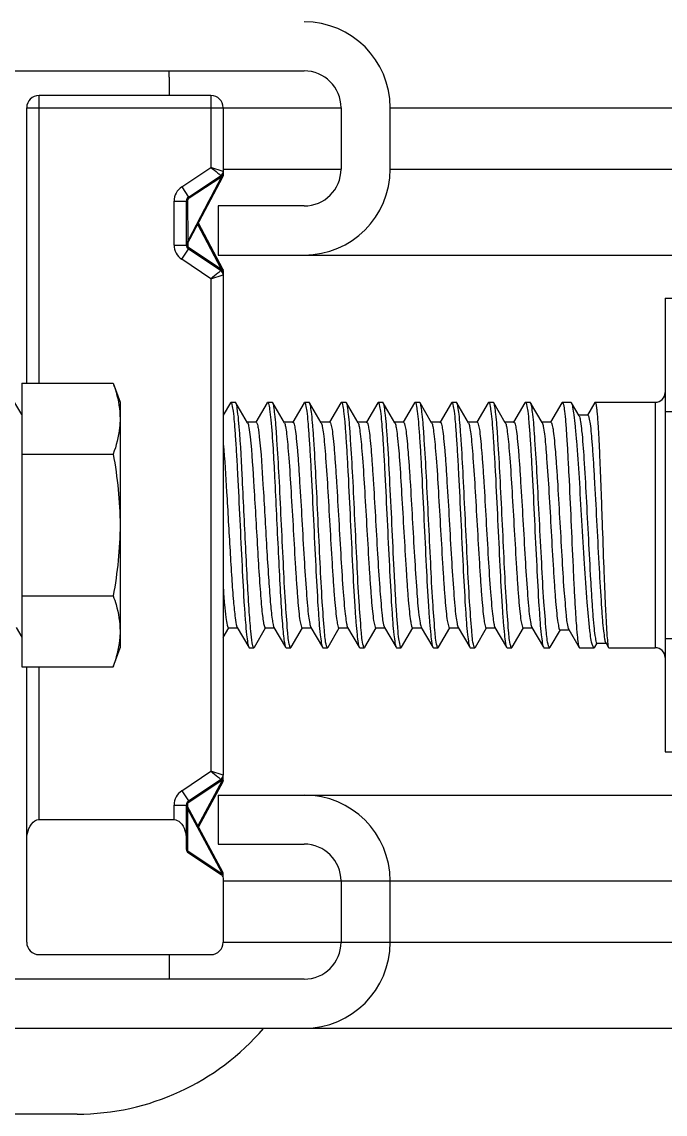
# Model space of a CAD drawing. Extents: x 1247970 to 1725648, y 860327 to 1277876.
# Drawn here: x 1318492.2 to 1318625.5, y 1196348.7 to 1196575.2 of the extents above; entities that cross this region are included whole.
import ezdxf

# ---------------------------------------------------------------- set-up
doc = ezdxf.new("R2010")
doc.units = 0
doc.header["$LTSCALE"] = 1000
doc.header["$MEASUREMENT"] = 0
doc.layers.get('0').update_dxf_attribs({"color": 254})
doc.layers.add('TK', color=4, linetype='Continuous')

# ---------------------------------------------------------------- blocks, each defined once
blk = doc.blocks.new('A$C7BF01818')
at = {"linetype": 'Continuous'}
for p, q in [((-2286.06, 3075.53), (-2112.99, 3075.53)), ((-2140.99, 3074.25), (-2140.99, 3070.44)), ((-2167.97, 3010.74), (-2167.97, 3070.44)), ((-2132.34, 3070.44), (-2167.97, 3070.44)), ((-2132.34, 3070.44), (-2132.34, 3055.51)), ((-2170.51, 3010.74), (-2170.51, 3067.89)), ((-2170.51, 3067.89), (-2129.79, 3067.89)), ((-2129.79, 3067.89), (-2129.79, 3053.89)), ((-2129.79, 3067.89), (-2105.36, 3067.89)), ((-2105.36, 3067.89), (-2105.36, 3055.16)), ((-2095.18, 3055.16), (-2095.18, 3067.89)), ((-2095.18, 3067.89), (1692.03, 3067.89)), ((-2138.39, 3051.48), (-2132.34, 3055.51)), ((-2137.25, 3039.58), (-2129.88, 3053.53)), ((-2136.97, 3049.36), (-2130.24, 3053.84)), ((-2130.14, 3053.56), (-2132.35, 3049.36)), ((-2129.79, 3054.69), (-2132.34, 3055.51)), ((-2130.14, 3053.56), (-2130.28, 3053.45)), ((-2130.19, 3053.71), (-2130.11, 3053.57)), ((-2130.11, 3053.6), (-2130.14, 3053.56)), ((-2130.08, 3053.64), (-2130.11, 3053.6)), ((-2129.93, 3053.7), (-2130.09, 3053.65)), ((-2130.09, 3053.65), (-2130.03, 3053.61)), ((-2130.03, 3053.78), (-2130.08, 3053.64)), ((-2130.03, 3053.61), (-2129.88, 3053.53)), ((-2129.86, 3054.29), (-2130.01, 3053.86)), ((-2129.88, 3053.53), (-2129.8, 3053.77)), ((-2129.79, 3055.16), (-2105.36, 3055.16)), ((-2095.18, 3055.16), (1692.03, 3055.16)), ((-2138.39, 3051.48), (-2136.97, 3049.36)), ((-2130.28, 3053.45), (-2136.82, 3049.12)), ((-2136.82, 3049.12), (-2137.04, 3048.97)), ((-2132.35, 3049.36), (-2132.77, 3048.56)), ((-2139.97, 3039.42), (-2139.97, 3048.51)), ((-2139.97, 3048.51), (-2137.43, 3048.51)), ((-2137.43, 3039.42), (-2137.43, 3048.51)), ((-2137.16, 3048.76), (-2137.14, 3040.25)), ((-2132.77, 3048.56), (-2137.14, 3040.25)), ((-2130.81, 3047.53), (-2130.81, 3037.35)), ((-2112.99, 3047.53), (-2130.81, 3047.53)), ((-2132.34, 3038.54), (-2135.07, 3043.71)), ((-2129.88, 3034.41), (-2134.93, 3043.97)), ((-2137.2, 3040.01), (-2137.24, 3039.82)), ((-2137.14, 3040.25), (-2137.2, 3040.01)), ((-2139.97, 3039.42), (-2137.43, 3039.42)), ((-2138.39, 3036.46), (-2136.97, 3038.57)), ((-2137.34, 3039.26), (-2137.29, 3039.24)), ((-2137.33, 3039.66), (-2137.24, 3039.69)), ((-2137.29, 3039.24), (-2137.12, 3039.22)), ((-2137.24, 3039.82), (-2137.26, 3039.74)), ((-2137.12, 3039.82), (-2137.12, 3039.18)), ((-2137.04, 3038.79), (-2136.97, 3038.94)), ((-2137.01, 3038.96), (-2130.28, 3034.48)), ((-2130.24, 3034.09), (-2136.97, 3038.57)), ((-2130.14, 3034.37), (-2132.34, 3038.54)), ((-2132.34, 3032.42), (-2138.39, 3036.46)), ((-2130.81, 3037.35), (1727.67, 3037.35)), ((-2132.34, 3032.42), (-2129.79, 3033.24)), ((-2130.31, 3034.3), (-2130.24, 3034.46)), ((-2130.28, 3034.48), (-2130.14, 3034.37)), ((-2130.16, 3034.03), (-2130.21, 3034.09)), ((-2130.19, 3034.22), (-2130.1, 3034.36)), ((-2130.14, 3034.37), (-2130.08, 3034.31)), ((-2130.14, 3034.17), (-2130.05, 3034.29)), ((-2130.12, 3034.15), (-2130.03, 3034.27)), ((-2129.88, 3034.41), (-2130.08, 3034.31)), ((-2130.08, 3034.31), (-2130.06, 3034.29)), ((-2130.02, 3034.24), (-2130.07, 3034.25)), ((-2129.96, 3034.23), (-2130.02, 3034.24)), ((-2129.92, 3034.22), (-2129.96, 3034.23)), ((-2129.89, 3034.21), (-2129.92, 3034.22)), ((-2129.92, 3034), (-2129.83, 3033.65)), ((-2129.88, 3034.41), (-2129.8, 3034.18)), ((-2129.83, 3033.65), (-2129.79, 3033.24)), ((-2129.79, 3034.06), (-2129.79, 2929.47)), ((-2132.34, 3032.42), (-2132.34, 2930.29)), ((-2038.16, 3028.38), (-2038.16, 2934.33)), ((-2038.16, 3028.38), (-2007.88, 3028.38)), ((-2171.53, 3010.74), (-2171.53, 2951.97)), ((-2171.53, 3010.74), (-2152.6, 3010.74)), ((-2152.6, 3010.74), (-2151.17, 3006.81)), ((-2171.53, 3004.26), (-2172.96, 3006.72)), ((-2151.17, 3006.81), (-2151.17, 2955.9)), ((-2128.3, 3006.72), (-2129.79, 3004.16)), ((-2128.3, 3006.72), (-2128.2, 3006.81)), ((-2128.2, 3006.81), (-2127.25, 3006.81)), ((-2128.2, 3006.81), (-2127.25, 3006.81)), ((-2127.15, 3006.72), (-2127.25, 3006.81)), ((-2124.75, 3002.58), (-2127.15, 3006.72)), ((-2120.67, 3006.72), (-2123.02, 3002.68)), ((-2120.67, 3006.72), (-2120.57, 3006.81)), ((-2120.57, 3006.81), (-2119.61, 3006.81)), ((-2120.57, 3006.81), (-2119.61, 3006.81)), ((-2119.51, 3006.72), (-2119.61, 3006.81)), ((-2117.11, 3002.58), (-2119.51, 3006.72)), ((-2113.03, 3006.72), (-2115.38, 3002.68)), ((-2113.03, 3006.72), (-2112.93, 3006.81)), ((-2112.93, 3006.81), (-2111.97, 3006.81)), ((-2112.93, 3006.81), (-2111.97, 3006.81)), ((-2111.87, 3006.72), (-2111.97, 3006.81)), ((-2109.47, 3002.58), (-2111.87, 3006.72)), ((-2105.4, 3006.72), (-2107.74, 3002.68)), ((-2105.4, 3006.72), (-2105.3, 3006.81)), ((-2105.3, 3006.81), (-2104.34, 3006.81)), ((-2105.3, 3006.81), (-2104.34, 3006.81)), ((-2104.24, 3006.72), (-2104.34, 3006.81)), ((-2101.84, 3002.58), (-2104.24, 3006.72)), ((-2097.76, 3006.72), (-2100.11, 3002.68)), ((-2097.76, 3006.72), (-2097.66, 3006.81)), ((-2097.66, 3006.81), (-2096.7, 3006.81)), ((-2097.66, 3006.81), (-2096.7, 3006.81)), ((-2096.6, 3006.72), (-2096.7, 3006.81)), ((-2094.2, 3002.58), (-2096.6, 3006.72)), ((-2090.12, 3006.72), (-2092.47, 3002.68)), ((-2090.12, 3006.72), (-2090.09, 3006.77)), ((-2090.09, 3006.77), (-2090.02, 3006.81)), ((-2090.02, 3006.81), (-2089.07, 3006.81)), ((-2090.02, 3006.81), (-2089.07, 3006.81)), ((-2088.97, 3006.72), (-2089.07, 3006.81)), ((-2086.57, 3002.58), (-2088.97, 3006.72)), ((-2082.49, 3006.72), (-2084.84, 3002.68)), ((-2082.49, 3006.72), (-2082.39, 3006.81)), ((-2082.39, 3006.81), (-2081.43, 3006.81)), ((-2082.39, 3006.81), (-2081.43, 3006.81)), ((-2081.33, 3006.72), (-2081.43, 3006.81)), ((-2078.93, 3002.58), (-2081.33, 3006.72)), ((-2074.85, 3006.72), (-2077.2, 3002.68)), ((-2074.85, 3006.72), (-2074.75, 3006.81)), ((-2074.75, 3006.81), (-2073.8, 3006.81)), ((-2074.75, 3006.81), (-2073.8, 3006.81)), ((-2073.7, 3006.72), (-2073.8, 3006.81)), ((-2071.3, 3002.58), (-2073.7, 3006.72)), ((-2067.22, 3006.72), (-2069.57, 3002.68)), ((-2067.22, 3006.72), (-2067.12, 3006.81)), ((-2067.12, 3006.81), (-2066.15, 3006.81)), ((-2067.12, 3006.81), (-2066.15, 3006.81)), ((-2066.05, 3006.72), (-2066.15, 3006.81)), ((-2063.66, 3002.59), (-2066.05, 3006.72)), ((-2059.59, 3006.72), (-2061.93, 3002.7)), ((-2059.59, 3006.72), (-2059.49, 3006.81)), ((-2059.49, 3006.81), (-2057.7, 3006.81)), ((-2059.49, 3006.81), (-2057.7, 3006.81)), ((-2057.55, 3006.68), (-2057.7, 3006.81)), ((-2056.01, 3004.03), (-2057.55, 3006.68)), ((-2052.74, 3006.75), (-2054.26, 3004.15)), ((-2052.74, 3006.75), (-2052.68, 3006.81)), ((-2052.68, 3006.81), (-2040.2, 3006.81)), ((-2052.68, 3006.81), (-2040.2, 3006.81)), ((-2040.2, 3006.81), (-2040.2, 2955.9)), ((-2054.21, 3004.12), (-2056.07, 3004.12)), ((-2056.01, 3004.03), (-2055.94, 3003.87)), ((-2054.26, 3004.15), (-2054.27, 3004.12)), ((-2038.16, 3004.87), (-2007.88, 3004.87)), ((-2122.96, 3002.68), (-2124.81, 3002.68)), ((-2115.32, 3002.68), (-2117.17, 3002.68)), ((-2107.69, 3002.68), (-2109.53, 3002.68)), ((-2100.05, 3002.68), (-2101.9, 3002.68)), ((-2092.41, 3002.68), (-2094.26, 3002.68)), ((-2094.2, 3002.58), (-2094.16, 3002.48)), ((-2084.78, 3002.68), (-2086.63, 3002.68)), ((-2077.14, 3002.68), (-2078.99, 3002.68)), ((-2069.51, 3002.68), (-2071.36, 3002.68)), ((-2061.87, 3002.7), (-2063.72, 3002.7)), ((-2171.53, 2996.05), (-2152.6, 2996.05)), ((-2171.53, 2966.66), (-2152.6, 2966.66)), ((-2172.71, 2960.13), (-2171.53, 2958.11)), ((-2129.79, 2958.01), (-2128.62, 2960.03)), ((-2128.68, 2960.03), (-2126.83, 2960.03)), ((-2126.96, 2960.27), (-2126.89, 2960.13)), ((-2126.89, 2960.13), (-2124.48, 2955.99)), ((-2123.33, 2955.99), (-2120.99, 2960.03)), ((-2121.05, 2960.03), (-2119.2, 2960.03)), ((-2119.26, 2960.13), (-2116.85, 2955.99)), ((-2115.69, 2955.99), (-2113.35, 2960.03)), ((-2113.41, 2960.03), (-2111.56, 2960.03)), ((-2111.62, 2960.13), (-2109.21, 2955.99)), ((-2108.06, 2955.99), (-2105.72, 2960.03)), ((-2105.78, 2960.03), (-2103.93, 2960.03)), ((-2103.99, 2960.13), (-2101.58, 2955.99)), ((-2100.42, 2955.99), (-2098.08, 2960.03)), ((-2098.14, 2960.03), (-2096.29, 2960.03)), ((-2096.44, 2960.34), (-2096.35, 2960.13)), ((-2096.35, 2960.13), (-2093.94, 2955.99)), ((-2092.79, 2955.99), (-2090.45, 2960.03)), ((-2090.51, 2960.03), (-2088.66, 2960.03)), ((-2088.75, 2960.2), (-2088.72, 2960.13)), ((-2088.72, 2960.13), (-2086.31, 2955.99)), ((-2085.15, 2955.99), (-2082.81, 2960.03)), ((-2082.87, 2960.03), (-2081.02, 2960.03)), ((-2081.08, 2960.13), (-2078.67, 2955.99)), ((-2077.51, 2955.99), (-2075.17, 2960.03)), ((-2075.23, 2960.03), (-2073.38, 2960.03)), ((-2073.44, 2960.13), (-2071.04, 2955.99)), ((-2069.88, 2955.99), (-2067.54, 2960.03)), ((-2067.6, 2960.03), (-2065.75, 2960.03)), ((-2065.81, 2960.13), (-2063.4, 2955.99)), ((-2061.98, 2956.01), (-2059.89, 2959.6)), ((-2059.95, 2959.6), (-2058.1, 2959.6)), ((-2058.24, 2959.9), (-2058.16, 2959.71)), ((-2058.16, 2959.71), (-2055.99, 2955.97)), ((-2052.72, 2956.05), (-2052.24, 2956.88)), ((-2052.29, 2956.88), (-2050.44, 2956.88)), ((-2050.49, 2956.97), (-2049.89, 2955.94)), ((-2038.16, 2957.84), (-2007.88, 2957.84)), ((-2152.6, 2951.97), (-2151.17, 2955.9)), ((-2124.48, 2955.99), (-2124.38, 2955.9)), ((-2124.38, 2955.9), (-2123.43, 2955.9)), ((-2124.38, 2955.9), (-2123.43, 2955.9)), ((-2123.33, 2955.99), (-2123.43, 2955.9)), ((-2116.85, 2955.99), (-2116.75, 2955.9)), ((-2116.75, 2955.9), (-2115.79, 2955.9)), ((-2116.75, 2955.9), (-2115.79, 2955.9)), ((-2115.69, 2955.99), (-2115.79, 2955.9)), ((-2109.21, 2955.99), (-2109.11, 2955.9)), ((-2109.11, 2955.9), (-2108.16, 2955.9)), ((-2109.11, 2955.9), (-2108.16, 2955.9)), ((-2108.06, 2955.99), (-2108.16, 2955.9)), ((-2101.58, 2955.99), (-2101.48, 2955.9)), ((-2101.48, 2955.9), (-2100.52, 2955.9)), ((-2101.48, 2955.9), (-2100.52, 2955.9)), ((-2100.42, 2955.99), (-2100.52, 2955.9)), ((-2093.94, 2955.99), (-2093.84, 2955.9)), ((-2093.84, 2955.9), (-2092.89, 2955.9)), ((-2092.79, 2955.99), (-2092.89, 2955.9)), ((-2086.31, 2955.99), (-2086.21, 2955.9)), ((-2086.21, 2955.9), (-2085.25, 2955.9)), ((-2086.21, 2955.9), (-2085.25, 2955.9)), ((-2085.15, 2955.99), (-2085.25, 2955.9)), ((-2078.67, 2955.99), (-2078.57, 2955.9)), ((-2078.57, 2955.9), (-2077.61, 2955.9)), ((-2078.57, 2955.9), (-2077.61, 2955.9)), ((-2077.51, 2955.99), (-2077.61, 2955.9)), ((-2071.04, 2955.99), (-2070.94, 2955.9)), ((-2070.94, 2955.9), (-2069.98, 2955.9)), ((-2070.94, 2955.9), (-2069.98, 2955.9)), ((-2069.88, 2955.99), (-2069.98, 2955.9)), ((-2063.4, 2955.99), (-2063.3, 2955.9)), ((-2063.3, 2955.9), (-2062.1, 2955.9)), ((-2063.3, 2955.9), (-2062.1, 2955.9)), ((-2061.98, 2956.01), (-2062.1, 2955.9)), ((-2055.99, 2955.97), (-2055.91, 2955.9)), ((-2055.91, 2955.9), (-2052.9, 2955.9)), ((-2055.91, 2955.9), (-2052.9, 2955.9)), ((-2052.72, 2956.05), (-2052.9, 2955.9)), ((-2049.89, 2955.94), (-2049.85, 2955.9)), ((-2049.85, 2955.9), (-2040.2, 2955.9)), ((-2049.85, 2955.9), (-2040.2, 2955.9)), ((-2171.53, 2951.97), (-2152.6, 2951.97)), ((-2170.51, 2894.82), (-2170.51, 2951.97)), ((-2167.97, 2920.27), (-2167.97, 2951.97)), ((-2038.16, 2934.33), (-2007.88, 2934.33)), ((-2138.39, 2926.25), (-2132.34, 2930.29)), ((-2129.79, 2929.47), (-2132.34, 2930.29)), ((-2129.79, 2928.46), (-2129.79, 2929.46)), ((-2130.08, 2928.39), (-2137.03, 2923.76)), ((-2136.97, 2924.14), (-2130.24, 2928.62)), ((-2130.08, 2928.21), (-2135.02, 2918.98)), ((-2129.88, 2928.1), (-2134.9, 2918.74)), ((-2130.08, 2928.39), (-2130.08, 2928.21)), ((-2130.08, 2928.21), (-2129.88, 2928.1)), ((-2129.96, 2928.27), (-2130.07, 2928.25)), ((-2129.92, 2928.28), (-2129.96, 2928.27)), ((-2138.39, 2926.25), (-2136.97, 2924.14)), ((-2130.81, 2925.36), (-2130.81, 2915.18)), ((-2130.81, 2925.36), (1727.67, 2925.36)), ((-2139.97, 2920.27), (-2139.97, 2923.29)), ((-2139.97, 2923.29), (-2137.43, 2923.29)), ((-2137.43, 2914.2), (-2137.43, 2923.29)), ((-2137.14, 2923.54), (-2137.34, 2923.45)), ((-2137.24, 2922.89), (-2137.26, 2922.97)), ((-2129.88, 2909.38), (-2137.24, 2923.12)), ((-2137.19, 2922.69), (-2137.24, 2922.89)), ((-2137.14, 2922.45), (-2137.19, 2922.69)), ((-2137.14, 2922.93), (-2137.14, 2923.54)), ((-2137.14, 2913.94), (-2137.14, 2922.45)), ((-2130.08, 2909.28), (-2137.14, 2922.45)), ((-2167.97, 2920.27), (-2139.97, 2920.27)), ((-2137.03, 2913.73), (-2130.08, 2909.1)), ((-2136.97, 2913.35), (-2130.24, 2908.86)), ((-2130.81, 2915.18), (-2112.99, 2915.18)), ((-2129.88, 2909.38), (-2130.08, 2909.28)), ((-2130.08, 2909.28), (-2130.08, 2909.1)), ((-2129.96, 2909.22), (-2130.07, 2909.23)), ((-2129.92, 2909.21), (-2129.96, 2909.22)), ((-2129.79, 2908.3), (-2129.79, 2909.02)), ((-2129.79, 2908.12), (-2129.79, 2894.82)), ((-2129.79, 2907.54), (1692.03, 2907.54)), ((-2105.36, 2907.54), (-2105.36, 2894.82)), ((-2095.18, 2894.82), (-2095.18, 2907.54)), ((-2129.79, 2894.82), (1692.03, 2894.82)), ((-2167.97, 2892.27), (-2132.34, 2892.27)), ((-2140.99, 2892.27), (-2140.99, 2887.18)), ((-2112.99, 2887.18), (-2286.06, 2887.18)), ((-2286.06, 2877), (1882.92, 2877)), ((-2160.08, 2859.19), (-2374.08, 2859.19))]:
    blk.add_line(p, q, dxfattribs=at)
for points in [[(-2137.04, 3048.97), (-2137.07, 3048.95), (-2137.09, 3048.93), (-2137.11, 3048.91), (-2137.13, 3048.88), (-2137.14, 3048.84), (-2137.15, 3048.8), (-2137.16, 3048.76)], [(-2137.12, 3039.18), (-2137.12, 3039.15), (-2137.11, 3039.11), (-2137.1, 3039.08), (-2137.09, 3039.05), (-2137.07, 3039.02), (-2137.04, 3038.99), (-2137.01, 3038.96)], [(-2137.14, 2923.54), (-2137.14, 2923.57), (-2137.13, 2923.6), (-2137.13, 2923.63), (-2137.11, 2923.65), (-2137.1, 2923.68), (-2137.08, 2923.71), (-2137.06, 2923.73), (-2137.03, 2923.76)], [(-2137.03, 2913.73), (-2137.05, 2913.75), (-2137.07, 2913.77), (-2137.09, 2913.79), (-2137.1, 2913.81), (-2137.12, 2913.84), (-2137.13, 2913.87), (-2137.14, 2913.9), (-2137.14, 2913.94)]]:
    blk.add_lwpolyline(points, dxfattribs=at)
for centre, radius, start, end in [((-2112.99, 3067.89), 17.82, 0, 90), ((-2191.89, 3074.25), 50.9, 0, 1.4512), ((-2112.99, 3067.89), 7.64, 0, 90), ((-2167.97, 3067.89), 2.55, 90, 180), ((-2132.34, 3067.89), 2.55, 0, 90), ((-2130.81, 3054.69), 1.02, 303.6901, 0), ((-2108.3, 3047.21), 22.7, 162.9798, 163.1822), ((-2130.55, 3053.89), 0.755, 350.5445, 359.9316), ((-2112.99, 3055.16), 17.82, 270, 0), ((-2112.99, 3055.16), 7.64, 270, 0), ((-2136.41, 3048.51), 3.56, 123.6901, 180), ((-2136.41, 3048.51), 1.02, 123.6901, 180), ((-2136.57, 3048.71), 0.764, 136.3858, 175.1019), ((-2136.41, 3039.42), 3.56, 180, 236.3099), ((-2136.41, 3039.42), 1.02, 180, 236.3099), ((-2136.57, 3039.22), 0.764, 152.1663, 230.2379), ((-2130.81, 3033.24), 1.02, 0, 56.3099), ((-2131.28, 3033.53), 1.44, 28.005, 32.0404), ((-2131.4, 3033.46), 1.57, 24.7071, 28.0118), ((-2131.56, 3033.39), 1.75, 20.3577, 24.6838), ((-2130.55, 3034.05), 0.755, 0.0682, 9.4738), ((-2040.2, 3008.84), 2.04, 270, 0), ((-2040.2, 2953.87), 2.04, 0, 90), ((-2130.81, 2929.47), 1.02, 303.6901, 0), ((-2130.11, 2929.15), 0.899, 271.6961, 272.8199), ((-2130.55, 2928.46), 0.764, 331.8161, 0), ((-2136.41, 2923.29), 3.56, 123.6901, 180), ((-2112.99, 2907.54), 17.82, 0, 90), ((-2136.41, 2923.29), 1.02, 123.6901, 180), ((-2136.57, 2923.48), 0.764, 129.7814, 208.1839), ((-2136.41, 2914.2), 1.02, 180, 236.3099), ((-2136.57, 2914), 0.764, 184.2888, 207.2678), ((-2112.99, 2907.54), 7.64, 0, 90), ((-2130.81, 2908.02), 1.02, 35.4223, 56.3099), ((-2130.11, 2908.33), 0.899, 87.1829, 88.3102), ((-2130.55, 2909.02), 0.764, 0, 28.1839), ((-2167.97, 2894.82), 2.55, 180, 270), ((-2132.34, 2894.82), 2.55, 270, 0), ((-2112.99, 2894.82), 17.82, 270, 0), ((-2112.99, 2894.82), 7.64, 270, 0), ((-2160.08, 2910.09), 50.9, 270, 319.4173)]:
    blk.add_arc(centre, radius, start, end, dxfattribs=at)
for points, knots in [([(-2132.34, 3055.51), (-2131.85, 3055.12), (-2131.14, 3054.59), (-2130.47, 3053.99), (-2130.24, 3053.84)], [0, 0, 0, 0, 0.698346, 1, 1, 1, 1]), ([(-2130.31, 3053.77), (-2130.34, 3053.71), (-2130.31, 3053.59), (-2130.26, 3053.51), (-2130.24, 3053.48)], [0, 0, 0, 0, 0.629711, 1, 1, 1, 1]), ([(-2130.16, 3053.9), (-2130.18, 3053.89), (-2130.23, 3053.83), (-2130.21, 3053.75), (-2130.19, 3053.71)], [0, 0, 0, 0, 0.394746, 1, 1, 1, 1]), ([(-2129.79, 3053.89), (-2129.79, 3053.85), (-2129.82, 3053.77), (-2129.89, 3053.72), (-2129.93, 3053.7)], [0, 0, 0, 0, 0.453195, 1, 1, 1, 1]), ([(-2136.97, 3049.36), (-2137.04, 3049.31), (-2137.1, 3049.15), (-2137.03, 3049.04), (-2137, 3048.99)], [0, 0, 0, 0, 0.599904, 1, 1, 1, 1]), ([(-2137.43, 3048.51), (-2137.43, 3048.58), (-2137.32, 3048.71), (-2137.2, 3048.71), (-2137.15, 3048.72)], [0, 0, 0, 0, 0.589218, 1, 1, 1, 1]), ([(-2137.43, 3040), (-2137.43, 3040.02), (-2137.42, 3040.15), (-2137.24, 3040.2), (-2137.13, 3040.21)], [0, 0, 0, 0, 0.176438, 1, 1, 1, 1]), ([(-2137.26, 3039.74), (-2137.27, 3039.7), (-2137.29, 3039.66), (-2137.24, 3039.58), (-2137.25, 3039.58)], [0, 0, 0, 0, 0.74615, 1, 1, 1, 1]), ([(-2136.97, 3038.57), (-2137, 3038.59), (-2137.06, 3038.65), (-2137.06, 3038.74), (-2137.04, 3038.79)], [0, 0, 0, 0, 0.416551, 1, 1, 1, 1]), ([(-2130.24, 3034.09), (-2130.47, 3033.94), (-2131.14, 3033.34), (-2131.85, 3032.81), (-2132.34, 3032.42)], [0, 0, 0, 0, 0.301655, 1, 1, 1, 1]), ([(-2130.31, 3034.16), (-2130.32, 3034.18), (-2130.33, 3034.23), (-2130.32, 3034.28), (-2130.31, 3034.3)], [0, 0, 0, 0, 0.428491, 1, 1, 1, 1]), ([(-2130.21, 3034.09), (-2130.21, 3034.11), (-2130.22, 3034.15), (-2130.2, 3034.2), (-2130.19, 3034.22)], [0, 0, 0, 0, 0.414254, 1, 1, 1, 1]), ([(-2130.12, 3033.99), (-2130.14, 3034.01), (-2130.18, 3034.07), (-2130.16, 3034.13), (-2130.14, 3034.17)], [0, 0, 0, 0, 0.385939, 1, 1, 1, 1]), ([(-2130.1, 3033.97), (-2130.12, 3033.99), (-2130.16, 3034.05), (-2130.14, 3034.12), (-2130.12, 3034.15)], [0, 0, 0, 0, 0.398247, 1, 1, 1, 1]), ([(-2129.79, 3034.06), (-2129.79, 3034.08), (-2129.8, 3034.15), (-2129.86, 3034.2), (-2129.89, 3034.21)], [0, 0, 0, 0, 0.437421, 1, 1, 1, 1]), ([(-2152.6, 3010.74), (-2152.38, 3010.14), (-2151.6, 3007.77), (-2151.17, 3005.26), (-2151.17, 3003.4)], [0, 0, 0, 0, 0.255699, 1, 1, 1, 1]), ([(-2128.2, 3006.81), (-2128.03, 3006.81), (-2127.92, 3005.9), (-2127.67, 3004.79), (-2127.48, 3002.43), (-2127.25, 2999.51), (-2127.03, 2995.85), (-2126.71, 2990.09), (-2126.34, 2982.35), (-2125.91, 2973.25), (-2125.54, 2966.17), (-2125.2, 2961.43), (-2125, 2958.86), (-2124.76, 2957.15), (-2124.63, 2956.25), (-2124.48, 2955.99)], [0, 0, 0, 0, 0.010168, 0.037491, 0.081536, 0.140789, 0.213129, 0.295937, 0.480652, 0.668324, 0.831915, 0.897088, 0.947896, 0.982549, 1, 1, 1, 1]), ([(-2126.59, 3003.17), (-2126.66, 3003.97), (-2126.83, 3005.14), (-2126.95, 3006.38), (-2127.15, 3006.72)], [0, 0, 0, 0, 0.673775, 1, 1, 1, 1]), ([(-2120.57, 3006.81), (-2120.53, 3006.81), (-2120.45, 3006.72), (-2120.42, 3006.63), (-2120.4, 3006.57)], [0, 0, 0, 0, 0.343137, 1, 1, 1, 1]), ([(-2120.4, 3006.57), (-2120.26, 3006.19), (-2120.11, 3005.04), (-2119.98, 3003.9), (-2119.91, 3003.17)], [0, 0, 0, 0, 0.358494, 1, 1, 1, 1]), ([(-2116, 2956.28), (-2116.29, 2957.31), (-2116.5, 2960.39), (-2116.96, 2966.1), (-2117.33, 2973.8), (-2117.75, 2982.46), (-2118.16, 2990.98), (-2118.52, 2997.48), (-2118.83, 3001.79), (-2119.02, 3004.11), (-2119.25, 3005.66), (-2119.37, 3006.48), (-2119.51, 3006.72)], [0, 0, 0, 0, 0.063081, 0.18163, 0.340625, 0.519692, 0.695829, 0.846427, 0.905917, 0.9522, 0.983834, 1, 1, 1, 1]), ([(-2112.93, 3006.81), (-2112.76, 3006.81), (-2112.65, 3005.9), (-2112.4, 3004.79), (-2112.21, 3002.43), (-2111.98, 2999.51), (-2111.75, 2995.85), (-2111.44, 2990.09), (-2111.07, 2982.35), (-2110.63, 2973.25), (-2110.26, 2966.17), (-2109.93, 2961.43), (-2109.73, 2958.86), (-2109.49, 2957.15), (-2109.36, 2956.25), (-2109.21, 2955.99)], [0, 0, 0, 0, 0.010167, 0.037489, 0.081532, 0.140785, 0.213126, 0.295935, 0.480654, 0.668333, 0.831919, 0.89709, 0.947898, 0.98255, 1, 1, 1, 1]), ([(-2108.37, 2956.29), (-2108.65, 2957.31), (-2108.87, 2960.39), (-2109.32, 2966.11), (-2109.7, 2973.8), (-2110.12, 2982.46), (-2110.53, 2990.98), (-2110.88, 2997.49), (-2111.19, 3001.79), (-2111.39, 3004.11), (-2111.61, 3005.66), (-2111.74, 3006.48), (-2111.87, 3006.72)], [0, 0, 0, 0, 0.063147, 0.181734, 0.340741, 0.519794, 0.695902, 0.846464, 0.905938, 0.952211, 0.983837, 1, 1, 1, 1]), ([(-2105.3, 3006.81), (-2105.12, 3006.81), (-2105.01, 3005.9), (-2104.76, 3004.79), (-2104.57, 3002.43), (-2104.34, 2999.51), (-2104.12, 2995.85), (-2103.8, 2990.09), (-2103.43, 2982.35), (-2103, 2973.25), (-2102.63, 2966.17), (-2102.3, 2961.43), (-2102.09, 2958.86), (-2101.85, 2957.15), (-2101.73, 2956.25), (-2101.58, 2955.99)], [0, 0, 0, 0, 0.010167, 0.037489, 0.081532, 0.140785, 0.213125, 0.295932, 0.480651, 0.668331, 0.831919, 0.897092, 0.947899, 0.98255, 1, 1, 1, 1]), ([(-2100.73, 2956.29), (-2101.02, 2957.31), (-2101.23, 2960.4), (-2101.69, 2966.11), (-2102.06, 2973.81), (-2102.48, 2982.47), (-2102.89, 2990.98), (-2103.25, 2997.49), (-2103.56, 3001.79), (-2103.75, 3004.11), (-2103.98, 3005.66), (-2104.1, 3006.48), (-2104.24, 3006.72)], [0, 0, 0, 0, 0.063196, 0.181812, 0.340829, 0.519869, 0.695955, 0.846489, 0.905953, 0.952218, 0.983839, 1, 1, 1, 1]), ([(-2097.66, 3006.81), (-2097.49, 3006.81), (-2097.38, 3005.9), (-2097.13, 3004.79), (-2096.94, 3002.43), (-2096.7, 2999.51), (-2096.48, 2995.85), (-2096.17, 2990.09), (-2095.8, 2982.35), (-2095.36, 2973.25), (-2094.99, 2966.17), (-2094.66, 2961.43), (-2094.46, 2958.86), (-2094.22, 2957.15), (-2094.09, 2956.25), (-2093.94, 2955.99)], [0, 0, 0, 0, 0.010167, 0.03749, 0.081533, 0.140786, 0.213125, 0.29593, 0.480648, 0.668327, 0.831919, 0.897092, 0.947899, 0.98255, 1, 1, 1, 1]), ([(-2092.89, 2955.9), (-2093.06, 2955.9), (-2093.17, 2956.81), (-2093.42, 2957.92), (-2093.61, 2960.28), (-2093.84, 2963.2), (-2094.06, 2966.86), (-2094.38, 2972.62), (-2094.75, 2980.36), (-2095.18, 2989.46), (-2095.55, 2996.54), (-2095.88, 3001.28), (-2096.09, 3003.84), (-2096.33, 3005.55), (-2096.45, 3006.46), (-2096.6, 3006.72)], [0, 0, 0, 0, 0.010166, 0.037484, 0.08152, 0.140763, 0.213093, 0.295889, 0.480581, 0.668245, 0.831839, 0.897021, 0.947847, 0.982523, 1, 1, 1, 1]), ([(-2090.02, 3006.81), (-2089.85, 3006.81), (-2089.74, 3005.9), (-2089.49, 3004.79), (-2089.3, 3002.43), (-2089.07, 2999.51), (-2088.85, 2995.85), (-2088.53, 2990.09), (-2088.16, 2982.35), (-2087.73, 2973.25), (-2087.36, 2966.17), (-2087.03, 2961.43), (-2086.82, 2958.86), (-2086.58, 2957.15), (-2086.46, 2956.25), (-2086.31, 2955.99)], [0, 0, 0, 0, 0.010168, 0.037491, 0.081536, 0.140789, 0.213127, 0.295934, 0.48065, 0.668323, 0.831915, 0.897089, 0.947897, 0.982549, 1, 1, 1, 1]), ([(-2085.46, 2956.29), (-2085.75, 2957.32), (-2085.96, 2960.41), (-2086.42, 2966.12), (-2086.79, 2973.82), (-2087.21, 2982.48), (-2087.62, 2990.99), (-2087.97, 2997.49), (-2088.29, 3001.79), (-2088.48, 3004.11), (-2088.71, 3005.66), (-2088.83, 3006.48), (-2088.97, 3006.72)], [0, 0, 0, 0, 0.063296, 0.181967, 0.340994, 0.520007, 0.696046, 0.846539, 0.905983, 0.952231, 0.983843, 1, 1, 1, 1]), ([(-2082.39, 3006.81), (-2082.22, 3006.81), (-2082.11, 3005.9), (-2081.85, 3004.79), (-2081.67, 3002.43), (-2081.43, 2999.51), (-2081.21, 2995.85), (-2080.9, 2990.09), (-2080.53, 2982.35), (-2080.09, 2973.25), (-2079.72, 2966.17), (-2079.39, 2961.43), (-2079.19, 2958.86), (-2078.94, 2957.15), (-2078.82, 2956.25), (-2078.67, 2955.99)], [0, 0, 0, 0, 0.010168, 0.037491, 0.081536, 0.140789, 0.21313, 0.295938, 0.480653, 0.668326, 0.831916, 0.897088, 0.947896, 0.982549, 1, 1, 1, 1]), ([(-2077.83, 2956.29), (-2078.11, 2957.32), (-2078.33, 2960.41), (-2078.78, 2966.12), (-2079.16, 2973.82), (-2079.58, 2982.48), (-2079.99, 2990.99), (-2080.34, 2997.49), (-2080.65, 3001.8), (-2080.85, 3004.11), (-2081.07, 3005.66), (-2081.2, 3006.48), (-2081.33, 3006.72)], [0, 0, 0, 0, 0.063316, 0.181997, 0.341025, 0.520037, 0.696067, 0.846552, 0.905991, 0.952236, 0.983844, 1, 1, 1, 1]), ([(-2074.75, 3006.81), (-2074.58, 3006.81), (-2074.47, 3005.9), (-2074.22, 3004.79), (-2074.03, 3002.43), (-2073.8, 2999.51), (-2073.58, 2995.85), (-2073.26, 2990.09), (-2072.89, 2982.35), (-2072.46, 2973.25), (-2072.09, 2966.17), (-2071.76, 2961.43), (-2071.55, 2958.86), (-2071.31, 2957.15), (-2071.18, 2956.25), (-2071.04, 2955.99)], [0, 0, 0, 0, 0.010167, 0.03749, 0.081534, 0.140787, 0.213129, 0.295938, 0.480653, 0.668329, 0.831916, 0.897087, 0.947896, 0.982549, 1, 1, 1, 1]), ([(-2070.19, 2956.28), (-2070.47, 2957.31), (-2070.69, 2960.39), (-2071.15, 2966.1), (-2071.52, 2973.8), (-2071.94, 2982.46), (-2072.35, 2990.98), (-2072.7, 2997.48), (-2073.02, 3001.79), (-2073.21, 3004.11), (-2073.44, 3005.66), (-2073.56, 3006.48), (-2073.7, 3006.72)], [0, 0, 0, 0, 0.063087, 0.181639, 0.340635, 0.519701, 0.695835, 0.84643, 0.905918, 0.952201, 0.983834, 1, 1, 1, 1]), ([(-2067.12, 3006.81), (-2066.94, 3006.81), (-2066.84, 3005.9), (-2066.58, 3004.79), (-2066.4, 3002.43), (-2066.16, 2999.51), (-2065.94, 2995.85), (-2065.63, 2990.09), (-2065.26, 2982.35), (-2064.82, 2973.25), (-2064.45, 2966.17), (-2064.12, 2961.43), (-2063.92, 2958.86), (-2063.67, 2957.15), (-2063.55, 2956.25), (-2063.4, 2955.99)], [0, 0, 0, 0, 0.010167, 0.037489, 0.081532, 0.140785, 0.213126, 0.295935, 0.480654, 0.668333, 0.831919, 0.89709, 0.947898, 0.98255, 1, 1, 1, 1]), ([(-2062.34, 2956.29), (-2062.64, 2957.31), (-2062.89, 2960.4), (-2063.38, 2966.11), (-2063.78, 2973.81), (-2064.23, 2982.46), (-2064.66, 2990.97), (-2065.03, 2997.47), (-2065.35, 3001.78), (-2065.55, 3004.1), (-2065.78, 3005.65), (-2065.91, 3006.48), (-2066.05, 3006.72)], [0, 0, 0, 0, 0.063375, 0.181971, 0.340855, 0.519717, 0.695659, 0.846147, 0.905638, 0.951967, 0.983694, 1, 1, 1, 1]), ([(-2059.49, 3006.81), (-2059.43, 3006.81), (-2059.33, 3006.61), (-2059.18, 3006.04), (-2058.98, 3004.66), (-2058.78, 3002.46), (-2058.56, 2999.46), (-2058.35, 2995.8), (-2058.05, 2990.01), (-2057.69, 2982.25), (-2057.35, 2974.44), (-2057.06, 2968.46), (-2056.85, 2964.58), (-2056.64, 2961.33), (-2056.46, 2958.78), (-2056.23, 2957.1), (-2056.13, 2956.22), (-2055.99, 2955.97)], [0, 0, 0, 0, 0.003203, 0.010405, 0.037848, 0.082099, 0.141628, 0.214286, 0.297431, 0.48276, 0.670759, 0.75715, 0.834182, 0.89904, 0.949368, 0.983374, 1, 1, 1, 1]), ([(-2053.18, 2956.29), (-2053.54, 2957.29), (-2053.83, 2960.37), (-2054.4, 2966.02), (-2054.88, 2973.66), (-2055.41, 2982.27), (-2055.92, 2990.75), (-2056.35, 2997.26), (-2056.73, 3001.59), (-2056.97, 3003.95), (-2057.23, 3005.56), (-2057.4, 3006.42), (-2057.55, 3006.68)], [0, 0, 0, 0, 0.06307, 0.180701, 0.338356, 0.516131, 0.69152, 0.842311, 0.902341, 0.949485, 0.982305, 1, 1, 1, 1]), ([(-2052.68, 3006.81), (-2052.63, 3006.81), (-2052.55, 3006.59), (-2052.48, 3006.28), (-2052.38, 3005.67), (-2052.25, 3004.46), (-2052.1, 3002.4), (-2051.93, 2999.38), (-2051.75, 2995.69), (-2051.58, 2991.47), (-2051.41, 2986.87), (-2051.18, 2980.49), (-2050.96, 2974.19), (-2050.73, 2968.21), (-2050.57, 2964.35), (-2050.39, 2961.12), (-2050.27, 2958.62), (-2050.07, 2957.01), (-2050.02, 2956.16), (-2049.89, 2955.94)], [0, 0, 0, 0, 0.002951, 0.010116, 0.021738, 0.037762, 0.082448, 0.142583, 0.215964, 0.299879, 0.391229, 0.486637, 0.675466, 0.7619, 0.838668, 0.90293, 0.952317, 0.985033, 1, 1, 1, 1]), ([(-2055.94, 3003.87), (-2055.82, 3003.53), (-2055.66, 3002.53), (-2055.31, 2999.61), (-2054.95, 2994.41), (-2054.52, 2986.92), (-2054.09, 2978.55), (-2053.73, 2971.57), (-2053.42, 2966.44), (-2053.21, 2963.22), (-2052.99, 2960.67), (-2052.79, 2958.63), (-2052.57, 2957.65), (-2052.45, 2956.88), (-2052.29, 2956.88)], [0, 0, 0, 0, 0.023275, 0.063293, 0.187385, 0.354391, 0.540467, 0.719648, 0.798881, 0.867569, 0.923461, 0.964786, 0.990347, 1, 1, 1, 1]), ([(-2054.21, 3004.12), (-2054.05, 3004.12), (-2053.91, 3003.27), (-2053.67, 3002.19), (-2053.47, 2999.97), (-2053.23, 2997.2), (-2053.01, 2993.76), (-2052.69, 2988.36), (-2052.32, 2981.17), (-2051.88, 2972.76), (-2051.52, 2966.27), (-2051.19, 2961.94), (-2050.99, 2959.61), (-2050.76, 2958.04), (-2050.63, 2957.21), (-2050.49, 2956.97)], [0, 0, 0, 0, 0.010638, 0.038746, 0.083847, 0.144273, 0.217727, 0.301428, 0.486809, 0.673399, 0.834683, 0.898635, 0.948444, 0.982519, 1, 1, 1, 1]), ([(-2151.17, 3003.4), (-2151.17, 3002.78), (-2151.3, 3000.28), (-2151.96, 2997.82), (-2152.6, 2996.05)], [0, 0, 0, 0, 0.246322, 1, 1, 1, 1]), ([(-2123.64, 2956.29), (-2123.86, 2957.08), (-2124.07, 2959.43), (-2124.44, 2963.81), (-2124.77, 2969.8), (-2125.25, 2979.31), (-2125.78, 2990.56), (-2126.24, 2999.38), (-2126.59, 3003.17)], [0, 0, 0, 0, 0.052886, 0.149442, 0.281065, 0.43581, 0.75749, 1, 1, 1, 1]), ([(-2124.75, 3002.58), (-2124.58, 3002.29), (-2124.43, 3001.26), (-2124.28, 3000.29), (-2124.21, 2999.63)], [0, 0, 0, 0, 0.33814, 1, 1, 1, 1]), ([(-2122.96, 3002.68), (-2122.87, 3002.68), (-2122.72, 3002.34), (-2122.6, 3001.81), (-2122.44, 3000.82), (-2122.35, 3000.07), (-2122.3, 2999.63)], [0, 0, 0, 0, 0.08081, 0.272214, 0.580077, 1, 1, 1, 1]), ([(-2119.91, 3003.17), (-2119.54, 2999.21), (-2119.21, 2992.65), (-2118.75, 2983.45), (-2118.39, 2975.75), (-2118.03, 2968.6), (-2117.72, 2963.32), (-2117.44, 2959.89), (-2117.27, 2958.07), (-2117.08, 2956.83), (-2116.96, 2956.18), (-2116.85, 2955.99)], [0, 0, 0, 0, 0.252161, 0.416076, 0.584483, 0.740872, 0.869929, 0.920133, 0.959078, 0.985857, 1, 1, 1, 1]), ([(-2117.11, 3002.58), (-2116.97, 3002.35), (-2116.83, 3001.55), (-2116.6, 3000.07), (-2116.39, 2997.88), (-2116.07, 2993.89), (-2115.7, 2987.96), (-2115.26, 2980.36), (-2114.9, 2973.91), (-2114.58, 2969.12), (-2114.36, 2966.08), (-2114.14, 2963.65), (-2113.93, 2961.71), (-2113.72, 2960.76), (-2113.56, 2960.03), (-2113.41, 2960.03)], [0, 0, 0, 0, 0.018981, 0.054819, 0.106484, 0.172189, 0.335941, 0.522819, 0.7062, 0.788292, 0.859969, 0.918672, 0.962335, 0.989515, 1, 1, 1, 1]), ([(-2115.32, 3002.68), (-2115.17, 3002.68), (-2115.02, 3001.95), (-2114.8, 3001), (-2114.6, 2999.06), (-2114.37, 2996.63), (-2114.15, 2993.59), (-2113.84, 2988.8), (-2113.47, 2982.35), (-2113.04, 2974.74), (-2112.67, 2968.81), (-2112.34, 2964.82), (-2112.13, 2962.64), (-2111.9, 2961.15), (-2111.76, 2960.36), (-2111.62, 2960.13)], [0, 0, 0, 0, 0.010487, 0.037673, 0.081345, 0.140061, 0.211752, 0.293859, 0.477266, 0.664158, 0.827902, 0.893593, 0.945238, 0.981049, 1, 1, 1, 1]), ([(-2109.47, 3002.58), (-2109.34, 3002.35), (-2109.2, 3001.55), (-2108.97, 3000.07), (-2108.76, 2997.88), (-2108.43, 2993.89), (-2108.06, 2987.96), (-2107.63, 2980.36), (-2107.26, 2973.91), (-2106.95, 2969.12), (-2106.72, 2966.08), (-2106.5, 2963.65), (-2106.29, 2961.71), (-2106.08, 2960.76), (-2105.93, 2960.03), (-2105.78, 2960.03)], [0, 0, 0, 0, 0.018981, 0.054819, 0.106484, 0.172189, 0.33594, 0.522818, 0.7062, 0.788291, 0.859968, 0.918672, 0.962335, 0.989515, 1, 1, 1, 1]), ([(-2107.69, 3002.68), (-2107.54, 3002.68), (-2107.38, 3001.95), (-2107.17, 3001), (-2106.96, 2999.06), (-2106.74, 2996.63), (-2106.51, 2993.59), (-2106.2, 2988.8), (-2105.83, 2982.35), (-2105.4, 2974.74), (-2105.03, 2968.81), (-2104.7, 2964.82), (-2104.5, 2962.64), (-2104.26, 2961.15), (-2104.12, 2960.36), (-2103.99, 2960.13)], [0, 0, 0, 0, 0.010487, 0.037673, 0.081346, 0.140061, 0.211752, 0.293859, 0.477266, 0.664158, 0.827902, 0.893593, 0.945238, 0.981049, 1, 1, 1, 1]), ([(-2101.84, 3002.58), (-2101.7, 3002.35), (-2101.56, 3001.55), (-2101.33, 3000.07), (-2101.12, 2997.88), (-2100.8, 2993.89), (-2100.43, 2987.96), (-2099.99, 2980.36), (-2099.62, 2973.91), (-2099.31, 2969.12), (-2099.09, 2966.08), (-2098.86, 2963.65), (-2098.66, 2961.71), (-2098.44, 2960.76), (-2098.29, 2960.03), (-2098.14, 2960.03)], [0, 0, 0, 0, 0.018981, 0.054819, 0.106484, 0.172189, 0.335941, 0.522819, 0.7062, 0.788292, 0.859969, 0.918672, 0.962335, 0.989515, 1, 1, 1, 1]), ([(-2100.05, 3002.68), (-2099.91, 3002.68), (-2099.75, 3001.99), (-2099.55, 3001.08), (-2099.34, 2999.23), (-2099.12, 2996.9), (-2098.91, 2993.99), (-2098.6, 2989.37), (-2098.24, 2983.1), (-2097.81, 2975.62), (-2097.42, 2968.91), (-2096.96, 2963.93), (-2096.73, 2961.22), (-2096.44, 2960.34)], [0, 0, 0, 0, 0.010108, 0.036177, 0.078081, 0.134511, 0.203578, 0.282936, 0.461422, 0.645749, 0.810888, 0.934466, 1, 1, 1, 1]), ([(-2094.16, 3002.48), (-2094.04, 3002.19), (-2093.88, 3001.33), (-2093.53, 2998.78), (-2093.19, 2994.18), (-2092.76, 2987.5), (-2092.34, 2979.96), (-2091.97, 2973.61), (-2091.66, 2968.91), (-2091.44, 2965.93), (-2091.22, 2963.56), (-2091.01, 2961.67), (-2090.81, 2960.74), (-2090.65, 2960.03), (-2090.51, 2960.03)], [0, 0, 0, 0, 0.022119, 0.060599, 0.18132, 0.345831, 0.531339, 0.712078, 0.792692, 0.862957, 0.920431, 0.963141, 0.98972, 1, 1, 1, 1]), ([(-2092.41, 3002.68), (-2092.27, 3002.68), (-2092.11, 3001.97), (-2091.9, 3001.03), (-2091.7, 2999.13), (-2091.48, 2996.74), (-2091.25, 2993.76), (-2090.94, 2989.03), (-2090.58, 2982.66), (-2090.16, 2975.11), (-2089.72, 2968.43), (-2089.38, 2963.84), (-2089.03, 2961.32), (-2088.88, 2960.48), (-2088.75, 2960.2)], [0, 0, 0, 0, 0.010327, 0.037037, 0.079953, 0.137691, 0.208259, 0.289189, 0.470492, 0.656292, 0.82064, 0.940643, 0.978557, 1, 1, 1, 1]), ([(-2086.57, 3002.58), (-2086.43, 3002.35), (-2086.29, 3001.55), (-2086.06, 3000.07), (-2085.85, 2997.88), (-2085.52, 2993.89), (-2085.15, 2987.96), (-2084.72, 2980.36), (-2084.35, 2973.91), (-2084.04, 2969.12), (-2083.82, 2966.08), (-2083.59, 2963.65), (-2083.39, 2961.71), (-2083.17, 2960.76), (-2083.02, 2960.03), (-2082.87, 2960.03)], [0, 0, 0, 0, 0.018982, 0.054819, 0.106484, 0.172189, 0.335941, 0.522819, 0.7062, 0.788292, 0.859969, 0.918672, 0.962335, 0.989515, 1, 1, 1, 1]), ([(-2084.78, 3002.68), (-2084.63, 3002.68), (-2084.47, 3001.95), (-2084.26, 3001), (-2084.06, 2999.06), (-2083.83, 2996.63), (-2083.61, 2993.59), (-2083.29, 2988.8), (-2082.93, 2982.35), (-2082.49, 2974.74), (-2082.12, 2968.81), (-2081.8, 2964.82), (-2081.59, 2962.64), (-2081.36, 2961.15), (-2081.22, 2960.36), (-2081.08, 2960.13)], [0, 0, 0, 0, 0.010487, 0.037673, 0.081345, 0.140061, 0.211752, 0.293859, 0.477266, 0.664157, 0.827902, 0.893593, 0.945238, 0.981049, 1, 1, 1, 1]), ([(-2078.93, 3002.58), (-2078.8, 3002.35), (-2078.66, 3001.55), (-2078.42, 3000.07), (-2078.22, 2997.88), (-2077.89, 2993.89), (-2077.52, 2987.96), (-2077.09, 2980.36), (-2076.72, 2973.91), (-2076.4, 2969.12), (-2076.18, 2966.08), (-2075.96, 2963.65), (-2075.75, 2961.71), (-2075.54, 2960.76), (-2075.38, 2960.03), (-2075.23, 2960.03)], [0, 0, 0, 0, 0.018981, 0.054819, 0.106484, 0.172189, 0.33594, 0.522818, 0.7062, 0.788291, 0.859968, 0.918672, 0.962335, 0.989515, 1, 1, 1, 1]), ([(-2077.14, 3002.68), (-2076.99, 3002.68), (-2076.84, 3001.95), (-2076.63, 3001), (-2076.42, 2999.06), (-2076.2, 2996.63), (-2075.97, 2993.59), (-2075.66, 2988.8), (-2075.29, 2982.35), (-2074.86, 2974.74), (-2074.49, 2968.81), (-2074.16, 2964.82), (-2073.95, 2962.64), (-2073.72, 2961.15), (-2073.58, 2960.36), (-2073.44, 2960.13)], [0, 0, 0, 0, 0.010487, 0.037673, 0.081346, 0.140061, 0.211752, 0.293859, 0.477266, 0.664158, 0.827902, 0.893593, 0.945238, 0.981049, 1, 1, 1, 1]), ([(-2071.3, 3002.58), (-2071.16, 3002.35), (-2071.02, 3001.55), (-2070.79, 3000.07), (-2070.58, 2997.88), (-2070.25, 2993.89), (-2069.88, 2987.96), (-2069.45, 2980.36), (-2069.08, 2973.91), (-2068.77, 2969.12), (-2068.55, 2966.08), (-2068.32, 2963.65), (-2068.11, 2961.71), (-2067.9, 2960.76), (-2067.75, 2960.03), (-2067.6, 2960.03)], [0, 0, 0, 0, 0.018981, 0.054819, 0.106484, 0.172189, 0.335941, 0.522819, 0.7062, 0.788292, 0.859969, 0.918672, 0.962335, 0.989515, 1, 1, 1, 1]), ([(-2069.51, 3002.68), (-2069.36, 3002.68), (-2069.2, 3001.95), (-2068.99, 3001), (-2068.78, 2999.06), (-2068.56, 2996.63), (-2068.34, 2993.59), (-2068.02, 2988.8), (-2067.65, 2982.35), (-2067.22, 2974.74), (-2066.85, 2968.81), (-2066.53, 2964.82), (-2066.32, 2962.64), (-2066.09, 2961.15), (-2065.94, 2960.36), (-2065.81, 2960.13)], [0, 0, 0, 0, 0.010487, 0.037673, 0.081345, 0.140061, 0.211752, 0.293859, 0.477266, 0.664157, 0.827902, 0.893593, 0.945238, 0.981049, 1, 1, 1, 1]), ([(-2063.66, 3002.59), (-2063.52, 3002.35), (-2063.38, 3001.55), (-2063.15, 3000.04), (-2062.94, 2997.82), (-2062.61, 2993.77), (-2062.23, 2987.76), (-2061.8, 2980.07), (-2061.43, 2973.56), (-2061.12, 2968.73), (-2060.89, 2965.68), (-2060.67, 2963.24), (-2060.46, 2961.29), (-2060.25, 2960.34), (-2060.1, 2959.6), (-2059.95, 2959.6)], [0, 0, 0, 0, 0.019048, 0.055079, 0.107031, 0.173073, 0.337466, 0.524663, 0.707865, 0.789695, 0.861036, 0.919377, 0.962707, 0.98964, 1, 1, 1, 1]), ([(-2061.87, 3002.7), (-2061.72, 3002.7), (-2061.57, 3001.99), (-2061.36, 3001.06), (-2061.16, 2999.17), (-2060.94, 2996.8), (-2060.71, 2993.83), (-2060.41, 2989.13), (-2060.04, 2982.78), (-2059.61, 2975.22), (-2059.23, 2968.46), (-2058.75, 2963.47), (-2058.54, 2960.77), (-2058.24, 2959.9)], [0, 0, 0, 0, 0.010189, 0.036519, 0.078824, 0.135751, 0.205355, 0.285232, 0.464479, 0.648924, 0.813434, 0.935815, 1, 1, 1, 1]), ([(-2124.21, 2999.63), (-2123.83, 2996.18), (-2123.49, 2990.47), (-2123.02, 2982.47), (-2122.64, 2975.85), (-2122.32, 2970.57), (-2122.05, 2966.82), (-2121.86, 2964.52), (-2121.67, 2962.69), (-2121.48, 2961.27), (-2121.32, 2960.54), (-2121.16, 2960.03), (-2121.05, 2960.03)], [0, 0, 0, 0, 0.261583, 0.431234, 0.603925, 0.761636, 0.829628, 0.887939, 0.935059, 0.969795, 0.99137, 1, 1, 1, 1]), ([(-2122.3, 2999.63), (-2121.93, 2996.34), (-2121.61, 2990.89), (-2121.15, 2983.23), (-2120.79, 2976.82), (-2120.43, 2970.84), (-2120.07, 2965.89), (-2119.78, 2962.61), (-2119.49, 2960.88), (-2119.36, 2960.31), (-2119.26, 2960.13)], [0, 0, 0, 0, 0.250367, 0.413115, 0.580601, 0.736628, 0.866126, 0.956656, 0.984509, 1, 1, 1, 1]), ([(-2129.79, 2998.22), (-2129.48, 2994.9), (-2129.03, 2987.49), (-2128.51, 2978.17), (-2128.04, 2970.6), (-2127.73, 2965.95), (-2127.37, 2962.62), (-2127.18, 2960.84), (-2126.96, 2960.27)], [0, 0, 0, 0, 0.262627, 0.584917, 0.735089, 0.860799, 0.951542, 1, 1, 1, 1]), ([(-2129.79, 2968.3), (-2129.71, 2967.14), (-2129.55, 2965.1), (-2129.3, 2962.55), (-2129.06, 2960.94), (-2128.88, 2960.26), (-2128.75, 2960.03), (-2128.68, 2960.03)], [0, 0, 0, 0, 0.414845, 0.728272, 0.92477, 0.976688, 1, 1, 1, 1]), ([(-2152.6, 2966.66), (-2152.38, 2966.06), (-2151.6, 2963.69), (-2151.17, 2961.17), (-2151.17, 2959.31)], [0, 0, 0, 0, 0.255699, 1, 1, 1, 1]), ([(-2151.17, 2959.31), (-2151.17, 2958.7), (-2151.3, 2956.19), (-2151.96, 2953.74), (-2152.6, 2951.97)], [0, 0, 0, 0, 0.246322, 1, 1, 1, 1]), ([(-2123.43, 2955.9), (-2123.45, 2955.9), (-2123.58, 2955.99), (-2123.6, 2956.16), (-2123.64, 2956.29)], [0, 0, 0, 0, 0.12875, 1, 1, 1, 1]), ([(-2115.79, 2955.9), (-2115.81, 2955.9), (-2115.95, 2955.99), (-2115.97, 2956.16), (-2116, 2956.28)], [0, 0, 0, 0, 0.128938, 1, 1, 1, 1]), ([(-2108.16, 2955.9), (-2108.18, 2955.9), (-2108.31, 2955.99), (-2108.33, 2956.16), (-2108.37, 2956.29)], [0, 0, 0, 0, 0.128737, 1, 1, 1, 1]), ([(-2100.52, 2955.9), (-2100.54, 2955.9), (-2100.68, 2955.99), (-2100.7, 2956.16), (-2100.73, 2956.29)], [0, 0, 0, 0, 0.128588, 1, 1, 1, 1]), ([(-2085.25, 2955.9), (-2085.27, 2955.9), (-2085.41, 2955.99), (-2085.43, 2956.16), (-2085.46, 2956.29)], [0, 0, 0, 0, 0.128295, 1, 1, 1, 1]), ([(-2077.61, 2955.9), (-2077.63, 2955.9), (-2077.77, 2955.99), (-2077.79, 2956.16), (-2077.83, 2956.29)], [0, 0, 0, 0, 0.128235, 1, 1, 1, 1]), ([(-2069.98, 2955.9), (-2070, 2955.9), (-2070.14, 2955.99), (-2070.15, 2956.16), (-2070.19, 2956.28)], [0, 0, 0, 0, 0.128921, 1, 1, 1, 1]), ([(-2062.1, 2955.9), (-2062.12, 2955.9), (-2062.27, 2955.99), (-2062.3, 2956.16), (-2062.34, 2956.29)], [0, 0, 0, 0, 0.135886, 1, 1, 1, 1]), ([(-2052.9, 2955.9), (-2052.92, 2955.9), (-2053.08, 2955.98), (-2053.13, 2956.16), (-2053.18, 2956.29)], [0, 0, 0, 0, 0.150035, 1, 1, 1, 1]), ([(-2132.34, 2930.29), (-2131.85, 2929.9), (-2131.14, 2929.37), (-2130.47, 2928.77), (-2130.24, 2928.62)], [0, 0, 0, 0, 0.698346, 1, 1, 1, 1]), ([(-2130.24, 2928.62), (-2130.21, 2928.65), (-2130.04, 2928.68), (-2130.06, 2928.47), (-2130.08, 2928.39)], [0, 0, 0, 0, 0.340985, 1, 1, 1, 1]), ([(-2129.79, 2928.46), (-2129.79, 2928.43), (-2129.8, 2928.34), (-2129.88, 2928.29), (-2129.92, 2928.28)], [0, 0, 0, 0, 0.428037, 1, 1, 1, 1]), ([(-2129.83, 2928.55), (-2129.83, 2928.56), (-2129.84, 2928.59), (-2129.86, 2928.61), (-2129.88, 2928.62)], [0, 0, 0, 0, 0.398814, 1, 1, 1, 1]), ([(-2137.14, 2922.45), (-2137.21, 2922.48), (-2137.31, 2922.5), (-2137.42, 2922.62), (-2137.36, 2922.67), (-2137.34, 2922.68)], [0, 0, 0, 0, 0.597112, 0.779449, 1, 1, 1, 1]), ([(-2137.26, 2922.97), (-2137.27, 2923.01), (-2137.28, 2923.05), (-2137.24, 2923.12), (-2137.25, 2923.13)], [0, 0, 0, 0, 0.746688, 1, 1, 1, 1]), ([(-2137.03, 2924.05), (-2137.02, 2924.06), (-2136.99, 2924.07), (-2136.96, 2924.05), (-2136.95, 2924.05)], [0, 0, 0, 0, 0.397127, 1, 1, 1, 1]), ([(-2170.51, 2916.23), (-2170.51, 2916.64), (-2170.37, 2918.21), (-2169.21, 2920.27), (-2167.97, 2920.27)], [0, 0, 0, 0, 0.2462, 1, 1, 1, 1]), ([(-2139.97, 2920.27), (-2139.51, 2920.27), (-2138.44, 2919.67), (-2137.65, 2918.09), (-2137.43, 2916.84), (-2137.43, 2916.23)], [0, 0, 0, 0, 0.269246, 0.644112, 1, 1, 1, 1]), ([(-2137.14, 2913.94), (-2137.21, 2913.97), (-2137.31, 2913.99), (-2137.42, 2914.11), (-2137.36, 2914.16), (-2137.34, 2914.17)], [0, 0, 0, 0, 0.597112, 0.779449, 1, 1, 1, 1]), ([(-2137.03, 2913.73), (-2137.05, 2913.65), (-2137.08, 2913.56), (-2137.04, 2913.41), (-2136.97, 2913.43), (-2136.95, 2913.44)], [0, 0, 0, 0, 0.597266, 0.7795, 1, 1, 1, 1]), ([(-2130.08, 2909.1), (-2130.06, 2909.01), (-2130.03, 2908.79), (-2130.21, 2908.84), (-2130.24, 2908.86)], [0, 0, 0, 0, 0.652818, 1, 1, 1, 1]), ([(-2129.79, 2909.02), (-2129.79, 2909.06), (-2129.8, 2909.14), (-2129.88, 2909.19), (-2129.92, 2909.21)], [0, 0, 0, 0, 0.428024, 1, 1, 1, 1]), ([(-2129.83, 2908.94), (-2129.83, 2908.93), (-2129.84, 2908.9), (-2129.86, 2908.88), (-2129.88, 2908.87)], [0, 0, 0, 0, 0.398851, 1, 1, 1, 1])]:
    blk.add_open_spline(points, degree=3, knots=knots, dxfattribs=at)
for points in [[(-2129.79, 3054.69), (-2129.79, 3054.56), (-2129.82, 3054.42), (-2129.86, 3054.29)], [(-2152.6, 2996.05), (-2151.72, 2991.21), (-2151.17, 2986.28), (-2151.17, 2981.35)], [(-2151.17, 2981.35), (-2151.17, 2976.43), (-2151.72, 2971.5), (-2152.6, 2966.66)], [(-2130.08, 2928.39), (-2129.98, 2928.42), (-2129.83, 2928.45), (-2129.83, 2928.55)], [(-2137.26, 2922.97), (-2137.32, 2923.02), (-2137.41, 2923.09), (-2137.41, 2923.17)], [(-2137.03, 2923.76), (-2137.05, 2923.85), (-2137.12, 2924), (-2137.03, 2924.05)], [(-2130.08, 2909.1), (-2129.98, 2909.07), (-2129.83, 2909.04), (-2129.83, 2908.94)], [(-2129.98, 2908.61), (-2129.88, 2908.47), (-2129.79, 2908.3), (-2129.79, 2908.12)]]:
    blk.add_open_spline(points, degree=3, dxfattribs=at)

msp = doc.modelspace()

# ---------------------------------------------------------------- block references
at = {"layer": 'TK'}
msp.add_blockref('A$C7BF01818', (1320663.7, 1193489.49), dxfattribs=at)

doc.saveas('drawing.dxf')
